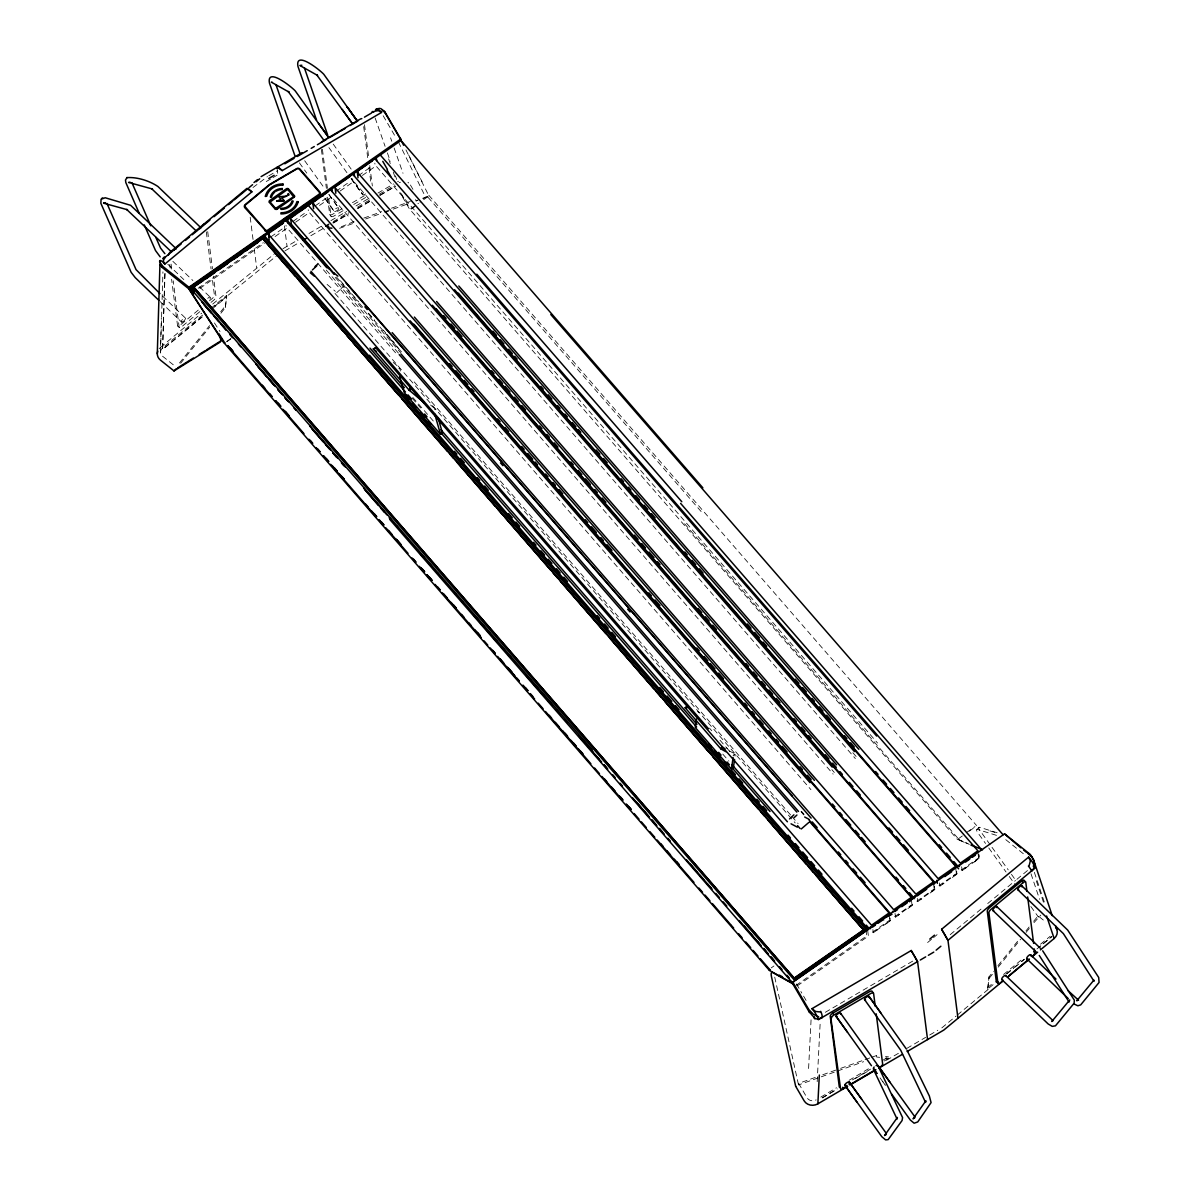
<?xml version="1.0" encoding="UTF-8"?>
<svg xmlns="http://www.w3.org/2000/svg" width="1200" height="1200" viewBox="0 0 1200 1200"><rect width="100%" height="100%" fill="white"/><g stroke="black" fill="none" stroke-linecap="round" stroke-linejoin="round"><path stroke-width="0.75" stroke-dasharray="5 3.75" d="M160.515 345.555L161.34 317.91M160.545 352.05L162.93 271.83M164.85 273.75L162.6 349.44L200.985 317.58M165.03 273.39L162.615 349.455L202.785 316.575M808.59 1068.525L811.11 1018.995M817.185 1081.68L820.215 1021.995M818.055 1077.96L798.525 1084.95L798.645 1083.375L817.875 1076.49M220.905 313.2L225.375 307.635L226.725 295.35L211.98 307.425M225.375 307.635L226.725 295.35M735.03 756.045L735.27 754.38L733.74 755.445M993.06 984.69L987.705 989.085L989.04 976.785L993.51 971.235M987.705 989.085L989.04 976.785M885.705 924.09L890.22 920.805L890.31 918.09M907.92 908.55L912.33 905.4L912.51 902.55M930.12 893.01L934.545 889.86L934.725 887.01M952.335 877.47L956.745 874.32L956.925 871.47M427.755 196.785L420.03 202.2M179.475 363L209.535 325.635M220.725 311.73L225.195 306.165M180.645 363.255L209.73 327.105M997.98 965.67L1019.235 939.255M1025.955 930.9L1029.255 926.805M1033.65 921.315L1038.06 915.84L1044.87 921.285M989.22 978.255L992.58 974.085M998.175 967.14L1020.54 939.33M1026.135 932.37L1029.495 928.2M1033.965 922.635L1040.82 915.105M979.035 827.325L976.875 829.47M912.39 905.265L912.735 904.53L898.26 915.135M934.59 889.725L934.935 889.005L920.46 899.595M956.805 874.185L957.15 873.465L942.675 884.055M964.875 868.515L979.02 858.555L978.96 854.565M336.705 292.71L339.63 289.98M341.085 288.615L344.01 285.885M958.245 838.845L962.61 835.77M198.27 310.11L180.12 325.185A3.21 1.2 -46.2 0 1 177.555 325.695L171.6 279.27M209.43 300.825L212.22 298.515A3.21 1.2 -46.2 0 0 214.41 295.065L212.265 278.355M199.875 311.655L181.725 326.73A3.21 1.2 -46.2 0 1 179.16 327.24L173.22 280.815M211.035 302.37L213.84 300.06A3.21 1.2 -46.2 0 0 216.03 296.61L213.405 276.18M252.99 187.5L267.48 176.595M160.47 347.4L201.69 313.185M212.685 304.065L274.89 253.425M214.695 306.21L276.825 255.645M927.615 942.525L932.34 938.595M933.525 937.62L937.08 934.665M950.22 934.665L982.17 908.145M987.72 903.54L1015.5 880.485M1016.895 879.33L1029.405 868.95M941.835 1027.89L956.04 1016.1M957.405 1014.96L990.315 987.66M1006.77 974.01L1013.625 968.31M1014.99 967.185L1024.59 959.22M1036.935 948.975L1052.01 936.465L1038.63 947.385M202.59 315.105L162.555 347.88A6.465 5.73 -7.3 0 0 162.57 356.22L176.175 367.11M212.16 308.895L226.905 296.82M987.51 987.615L994.215 982.125M1003.605 974.445L1023.855 957.855M1040.55 944.19L1050.285 936.225M1006.47 973.71L1019.865 962.745M1021.215 961.65L1023.9 959.445M974.535 861.93L979.35 857.925L979.005 858.645M270.885 236.88L283.335 228.165M293.085 221.34L305.55 212.625M315.3 205.8L327.75 197.085M336.12 191.235L349.965 181.545M358.32 175.695L372.18 166.005M198.21 288.24L263.34 242.67M199.86 288.42L264.615 243.12M275.085 236.535L287.175 228.075L397.8 355.38M295.53 222.225L309.375 212.535L810.93 789.645M319.5 205.455L331.59 196.995L833.13 774.105M340.2 190.965L353.79 181.455L855.345 758.565M362.4 175.425L376.005 165.915L877.545 743.025M410.73 208.695L418.5 203.28M411.165 209.145L415.395 206.19M226.74 341.415L230.85 338.535M226.785 341.79L230.895 338.91M398.85 368.685L399.615 368.145L400.44 371.04M434.535 409.62L435.36 409.05A5.16 2.685 -41 0 1 435.87 409.83M698.445 712.515L698.85 712.23A5.16 1.38 -41.1 0 1 699 712.725M733.035 755.355L734.67 754.2M771.195 967.905L773.94 965.985M966.51 832.53L974.955 826.62M969.135 831.195L975.285 826.905M795.93 985.455L866.715 935.925L866.115 931.245M872.415 932.235L889.02 920.61M894.615 916.695L911.235 905.07M916.83 901.155L933.435 889.53M939.03 885.615L955.65 873.99M961.245 870.075L977.85 858.45M797.22 985.905L868.395 936.09L867.6 929.85M876.045 930.675L890.175 920.805M877.395 929.895L873.06 932.91L871.11 932.55M899.61 914.355L895.26 917.37L893.31 917.01M921.81 898.815L917.475 901.83L915.525 901.47M944.025 883.275L939.675 886.305L937.725 885.93M966.225 867.75L961.89 870.765L959.94 870.39M333.27 221.595L348.39 212.595M357.48 207.21L369.855 199.845M379.275 194.25L394.98 184.92M333.45 223.065L348.585 214.065M357.66 208.68L371.28 200.58M380.355 195.195L395.46 186.21M820.83 1097.1L836.52 1087.77M849.075 1080.315L870.375 1067.655M882.48 1060.47L888.525 1056.87L888.72 1058.34L882.66 1061.94M822.165 1097.895L837.285 1088.91M852.405 1079.91L870.555 1069.125M268.83 175.8L277.65 170.625M266.265 181.53L271.665 178.38M273.015 177.585L277.065 175.215M282.99 248.685L298.02 239.895M308.985 233.46L323.085 225.21M330.93 220.62L346.605 211.44M355.995 205.935L370.11 197.67M377.94 193.08L393.615 183.9M284.925 250.905L299.91 242.115M310.86 235.71L323.37 228.375M332.76 222.885L348.39 213.72M357.78 208.23L371.85 199.995M379.665 195.405L395.31 186.255M825.33 1012.29L914.07 960.315M822.42 1097.82L836.505 1089.57M855.27 1078.575L869.34 1070.34M886.545 1060.26L899.055 1052.94M906.87 1048.365L925.635 1037.37M929.685 1035L937.785 1030.26M341.775 208.92L332.625 214.275A3.21 1.335 -35.7 0 1 329.715 214.395L327.33 195.825M352.47 202.665L366.21 194.625M343.05 210.69L333.9 216.045A3.21 1.335 -35.7 0 1 330.99 216.165L328.38 195.735M353.745 204.435L367.485 196.395M415.59 199.59L416.085 200.955L418.92 199.575M423.375 198.42L428.64 196.215L428.175 194.43L405.945 149.895M354.045 221.58L337.86 228.135M363.81 218.085L381.705 211.695M391.47 208.2L410.34 201.465M339.585 228.285L355.86 222.465M365.625 218.985L381.9 213.165M393.3 209.1L409.575 203.28M822.75 1074.75L837.405 1069.515M840.66 1068.36L863.445 1060.215M865.065 1059.63L869.955 1057.89M871.575 1057.305L876.465 1055.565L879.48 1055.88M821.31 1076.805L835.965 1071.57M837.585 1070.985L863.625 1061.685M422.565 198.315L428.64 196.215M416.085 200.955L417.3 200.535M885.51 1056.54L888.525 1056.87M879.66 1057.35L876.645 1057.035L876.465 1055.565M885.705 1058.01L888.72 1058.34M997.125 832.74L980.04 827.4A10.035 2.115 43.3 0 0 980.145 830.805L990.93 845.82M989.91 830.88L996.705 833.01M996.51 835.365L977.865 829.545A10.035 2.115 43.3 0 0 977.97 832.935L985.53 843.45M963.72 842.1L957.12 839.16M958.185 839.355L967.935 843.555M969.36 844.395L957.165 839.145L409.32 208.755L399.99 192.525M697.395 711.495L698.85 712.23M729.36 750.99L735.075 753.915A5.145 1.395 -39.5 0 1 735.315 754.35M1005.765 839.655L1025.775 855.675M327.09 284.415L335.325 291.285M393.255 362.43L399.135 367.365A5.145 2.67 -42.5 0 1 399.6 368.16M430.59 405.045L435.36 409.05M160.2 301.605L181.605 322.095M172.86 261.33L192.87 280.515M199.515 286.905L210.165 297.135M167.805 264.24L183.825 279.585M162.585 296.145L185.205 317.865M177.78 326.085L179.4 327.63M428.805 195.255L976.59 825.555M428.07 197.325L701.505 511.965M684.615 523.785L958.065 838.44M852.84 752.7L856.53 756.93M831.855 769.65L834.315 772.47M340.41 280.8L358.77 301.92M368.565 313.185L374.67 320.22M383.25 330.075L385.695 332.895M386.91 334.305L394.26 342.75M801.495 811.29L804.045 814.29M336.495 277.05L363.39 308.01M368.28 313.635L402.525 353.04M801.315 811.92L803.76 814.74M389.175 337.755L401.475 351.915M801 811.62L803.88 814.935M335.205 277.395L400.605 352.635M326.28 270.075L398.445 353.13M414.21 381.885L790.68 815.07M791.91 816.48L798.09 823.59M335.01 293.415L795.18 822.9M709.5 728.13L711.765 730.74M719.97 740.19L727.215 748.53M412.785 397.41L435.12 423.105M722.775 754.095L728.925 761.175M412.23 398.25L420.69 407.985M726.495 747.69L732.135 754.185M346.92 172.665L328.935 147.63M351.165 178.575L362.835 194.79L350.55 177.675M324.795 198.195L334.335 211.47L322.05 194.355M992.01 847.32L1008.21 869.85M1011.45 874.35L1015.755 880.365M988.77 847.965L1006.035 871.995M1009.275 876.495L1015.755 885.51M1030.86 906.54L1038.435 917.085L1038.06 915.84M333.195 144.075L351.165 169.11M351.63 179.19L362.535 194.37M304.695 160.74L324.78 188.715M328.92 194.535L338.79 208.26A2.805 1.17 -35.7 0 1 335.355 211.455A2.805 1.17 -35.7 0 1 335.085 209.235A2.805 1.17 -35.7 0 1 338.79 208.26M299.385 162.825L306.78 173.13M329.97 214.815L331.245 216.6M880.05 1077.87L885.36 1085.265L880.995 1079.19M328.995 194.61L338.475 207.84M214.425 322.935L220.005 331.56M383.175 115.755L394.725 135.555M412.95 189.33L410.445 185.04A9.66 8.58 -7.3 0 0 409.35 183.585M796.485 983.94L801.81 993.075M803.595 996.12L806.25 1000.695M798.645 1083.375L807.09 1097.865A6.465 5.73 -7.3 0 0 816.12 1099.905M401.31 193.65L409.65 208.17M398.445 142.005L425.805 197.58M408.69 155.025L422.1 181.845M390.57 137.85L391.755 141.225M394.125 147.975L403.005 173.28M375.15 117.99L385.08 146.34M387.39 152.88L390.315 161.235M395.415 175.8L396.705 179.46M388.62 158.88L390.36 163.845M393.27 172.125L395.595 178.755M1034.355 872.325L1045.275 904.965M1036.305 880.875L1044.375 904.95M1031.01 873.78L1039.575 899.325M774.72 977.13L798.525 1084.905M978.81 854.985L979.035 856.815M978.03 853.32L978.615 857.91M961.635 866.775L962.115 870.45M956.715 871.44L956.835 872.355M955.815 868.86L956.4 873.45M939.51 882.93L939.9 885.99M934.395 886.065L934.62 887.895M933.6 884.385L934.2 888.99M917.31 898.47L917.7 901.53M911.4 899.925L911.985 904.53M895.02 913.395L895.485 917.07M890.085 918.06L890.205 918.975M889.185 915.465L889.785 920.07M872.895 929.55L873.285 932.61M374.82 163.155L374.94 164.07M364.515 124.695L368.79 158.13M369.75 165.555L372.36 185.985M363.705 126.63L367.755 158.205M368.94 167.49L371.085 184.2M352.62 178.695L352.74 179.61M322.425 149.31L327.42 188.31M321.39 149.4L326.385 188.4M308.205 209.775L308.325 210.69M285.99 225.3L286.11 226.23M277.05 168.33L278.01 175.77M284.43 225.885L287.04 246.315M250.2 217.26L253.035 239.4M254.22 248.61L256.65 267.585M207.705 231.615L212.46 268.755M206.325 231.93L211.08 269.07M171.075 264.09L171.78 269.67M169.695 264.405L170.175 268.125M207.735 298.38A2.805 1.05 -46.2 0 1 210.36 297.27A2.805 1.05 -46.2 0 1 208.995 300.12M365.595 193.92A2.805 1.17 -35.7 0 1 362.625 194.625A2.805 1.17 -35.7 0 1 364.215 192.045M397.62 181.605A9.66 8.58 -7.3 0 1 398.535 181.23M407.94 182.37A9.66 8.58 -7.3 0 1 408.675 182.955M399.18 182.565A6.465 5.73 -7.3 0 1 400.47 182.25M159.135 348.75A9.66 8.58 -7.3 0 1 159.765 348.03M890.52 920.07L889.89 920.985L890.52 920.07M182.505 321.96A2.805 1.05 -46.2 0 0 185.49 318.255A2.805 1.05 -46.2 0 0 182.22 319.725A2.805 1.05 -46.2 0 0 182.505 321.96"/><path stroke-width="1.5" d="M1031.52 870.975L1031.55 870.975A9.645 8.55 -7.3 0 0 1034.715 864.615L1034.55 863.895M287.64 189.27L293.52 196.785L275.625 208.395M157.29 353.775L159.915 265.335A9.645 8.55 -7.3 0 1 160.14 263.565M253.83 243.495L188.895 288.915L188.94 287.25L163.11 266.58L160.23 262.77M1033.755 864.15L1033.65 860.655M809.805 1012.695A5.58 1.41 46.8 0 1 809.205 1011.93L792.69 983.685L792.765 982.05L1004.55 833.865L1030.395 854.535L1033.425 859.56M795.69 1086.315L804.165 1100.865A9.66 8.58 -7.3 0 0 817.86 1103.835L819.33 1075.035M193.545 287.13L263.04 238.5L863.685 929.655L863.715 930.885L794.28 979.005M794.19 978.27L193.575 286.785M863.715 930.885L863.685 929.655M298.2 201.855L298.215 201.705A16.86 14.955 -7.3 0 1 280.905 213.915L280.98 212.76A15.54 13.785 -7.3 0 0 296.925 201.6L298.215 201.735M792.585 983.295L793.65 981.735L792.585 983.295L769.395 970.41L769.755 969.495M696.42 719.055L695.235 727.44L731.46 769.125L733.38 767.775L734.565 759.405M731.46 769.125L733.11 757.395M280.95 208.62L281.385 208.35A10.59 9.39 -7.3 0 0 292.08 200.91L293.175 201.12A11.73 10.395 -7.3 0 1 281.34 209.4L280.92 209.13M1033.35 866.535L1033.605 865.35M283.08 184.83L283.095 184.185M409.965 388.2L409.065 390.075L424.38 402.975M721.8 747.06L720.915 748.92L725.88 751.695M160.215 260.64L160.08 262.185M193.845 286.725L262.755 238.38M265.455 196.395L266.67 196.275A15.54 13.785 -7.3 0 1 282.6 185.13L283.035 184.92M1093.98 980.13L1094.04 981.255L1063.38 933.63L1018.125 889.995M687.21 706.38L687.705 707.04M246.66 188.88L247.95 188.43L251.88 191.85L164.85 264.06A9.63 2.265 55 0 0 159.63 261.825M288.855 194.925L288.54 193.635L287.67 194.745M245.01 207.45L245.37 206.97A1.8 1.605 -7.3 0 1 245.595 204.795L269.775 184.77L296.94 168.87A1.8 1.605 -7.3 0 1 299.34 169.2L319.23 192.09A1.8 1.605 -7.3 0 1 318.885 194.355L267.795 230.1A1.8 1.605 -7.3 0 1 265.26 229.86L245.37 206.97M264.735 230.595A2.535 2.235 -7.3 0 0 268.275 230.925L319.365 195.18A2.535 2.235 -7.3 0 0 319.86 192.015L299.955 169.125A2.535 2.235 -7.3 0 0 296.61 168.675L269.4 184.59L245.16 204.66A2.535 2.235 -7.3 0 0 244.845 207.69L265.095 230.1M1069.74 999.9L1069.08 1002L1039.26 955.455M271.41 197.235L271.515 197.01A10.59 9.39 -7.3 0 1 274.8 192.12M176.37 248.895L130.62 205.305L105.21 197.76L101.07 199.245L100.86 203.295L131.13 272.31L135.24 277.635L158.865 300.33M127.05 177.495L125.49 180.03L125.82 182.55L139.2 213.285M130.17 182.22L128.595 182.445L152.49 189.015L151.65 188.715L196.455 231.15M1068.555 1001.34L1051.815 1021.5L1052.565 1021.02M1093.53 980.595L1076.775 1000.77L1078.125 1000.095M164.475 258.105L163.26 261.06L164.85 264.045M592.485 750.24L189.36 287.115L188.805 288.54L223.86 342.51M190.965 286.695L188.805 288.825L218.76 335.13A10.035 3.885 47.7 0 1 220.005 342.195L174.015 370.935L160.335 360.03A9.66 8.58 -7.3 0 1 157.785 351.135M174 370.95L176.16 368.82M315 266.58L317.925 263.85M312.405 269.94L316.8 265.86M789.51 818.94L793.89 814.845M794.01 817.755L796.92 815.025M808.86 822.405L801.255 828.975M1032.24 870.36L1031.535 870.99A9.795 1.755 48 0 0 1030.95 869.685A9.705 1.725 48 0 0 1028.415 866.085L1028.655 865.89A4.845 4.44 -79 0 0 1029.285 865.125L1030.335 860.865L1028.64 857.085L941.625 929.265L947.97 940.335L957.96 1018.32M1026.945 891.39L1025.76 882.105A3.21 1.2 -46.2 0 0 1023.195 882.615L991.095 909.285A3.21 1.2 -46.2 0 0 988.905 912.735L997.935 983.295A3.21 1.2 -46.2 0 0 1000.5 982.785L1003.185 980.565M1008.54 976.125L1028.595 959.46M203.37 224.535L246.885 188.43L251.88 191.85M253.98 182.535L257.535 179.595M163.095 258.945L171.45 252.015M171.87 251.67L181.2 243.915M185.385 240.45L189.555 236.985M192.27 234.735L209.94 220.065M214.02 216.69L224.37 208.095M228.555 204.63L232.725 201.165M234.12 200.01L246.66 189.6M249.03 187.635L252.57 184.695M256.125 181.755L259.68 178.8M286.32 217.425L279.225 223.32L279.855 225.3M909.54 901.74L913.86 897.33L914.01 898.77M929.79 939.09L934.515 935.16M936.135 950.16L940.875 946.23M1003.305 980.685L943.755 1030.095L907.185 1051.515M1007.43 977.265L1029.405 959.025M1032.15 956.745L1037.655 952.185M1040.4 949.905L1054.14 938.505A9.66 8.58 -7.3 0 0 1055.565 927.18M188.805 288.54L189.96 287.07M269.745 200.49L286.365 188.82M277.23 209.1L293.85 197.43M188.94 287.25L400.725 139.065L384.69 111.555L380.715 108.51M191.355 286.23L264.045 235.365L867.6 929.85L794.895 980.715L191.355 286.23L191.76 289.35M271.56 230.4L285.405 220.71M293.76 214.86L307.605 205.17M315.975 199.32L329.82 189.63M338.175 183.78L352.035 174.09M360.39 168.24L374.235 158.55M256.56 241.575L268.755 233.04M273.21 229.92L282.9 223.17M285.93 221.04L295.05 214.665M299.61 211.47L315.54 200.31M319.845 197.295L341.085 182.43M343.86 180.495L366.825 164.43M368.19 163.47L401.19 140.385L400.725 139.065M193.035 286.395L263.82 236.865L865.92 929.685L795.135 979.2L193.035 286.395L193.44 289.515M269.655 232.71L283.5 223.02M291.87 217.17L305.715 207.495M314.07 201.63L327.915 191.955M336.285 186.105L350.13 176.415M358.485 170.565L372.345 160.875M202.905 280.935L193.62 286.635M205.965 278.805L215.145 272.37M218.205 270.24L227.385 263.805M233.505 259.53L242.685 253.11M245.745 250.965L257.985 242.4M374.01 348.78L375.645 347.64L787.41 821.775M409.5 390.48L411.135 389.34M399.765 376.725L404.28 392.64L440.505 434.325L442.425 432.99L438.315 418.515M686.835 706.59L685.14 707.715L686.655 708.465M721.995 749.205L723.63 748.065L725.055 748.8M794.49 977.865L863.64 929.805M794.46 978.21L863.61 930.15M888.135 913.62L871.515 925.245L732.06 764.79M910.335 898.08L893.715 909.705L392.175 332.595M932.55 882.54L915.93 894.165L414.39 317.055M954.75 867L938.145 878.625L436.59 301.515M976.965 851.46L960.345 863.1L458.805 285.975M872.58 927.09L875.34 925.155M878.115 923.22L882.27 920.31M894.78 911.55L897.555 909.615M901.71 906.72L907.245 902.835M916.995 896.025L926.685 889.23M944.73 876.6L951.66 871.755M965.565 862.035L969.72 859.125M972.48 857.19L975.255 855.255M822.09 1017.48L821.4 1017.87M177.615 367.905L181.935 365.22M182.46 364.89L193.425 358.035M199.185 354.435L204.93 350.85M206.37 349.95L222.18 340.065M328.725 224.295L325.71 226.095L328.725 226.41M261.09 176.64L302.1 152.625M284.805 163.8L294.12 158.34M297.21 156.525L307.23 150.66M311.175 148.35L314.28 146.535M317.385 144.72L326.685 139.275M329.79 137.46L339.09 132M340.59 131.13L345.36 128.34M350.13 125.55L357.705 121.11M364.425 117.165L371.67 112.935M268.77 178.485L274.17 175.32M282.27 170.58L277.275 167.16L277.05 168.33L278.355 167.175L282.27 170.58L381.54 112.455L378.315 110.595L374.205 111.345A4.845 1.92 -25.4 0 0 373.35 111.825L373.035 111.96A9.705 1.065 57.2 0 0 372.18 111.675A9.795 1.08 57.2 0 0 372.285 112.215M304.215 205.215L309.615 202.05L310.245 204.03M314.52 200.76L316.875 199.38M303.045 240.285L306.165 238.455M891.975 914.325L883.47 918.6L883.62 920.025M911.22 950.535L811.965 1008.675A9.63 2.265 55 0 1 818.31 1019.73L917.58 961.605L911.22 950.535L917.58 961.605L927.57 1039.59M920.28 960.03L925.68 956.865M928.38 955.29L933.765 952.125M817.86 1103.835L847.635 1086.39M850.77 1084.56L875.85 1069.875M878.985 1068.03L902.49 1054.275M323.205 140.76L350.685 124.68M352.215 123.795L359.85 119.325A3.21 1.335 -35.7 0 1 361.83 118.635M840.21 1087.38A3.21 1.335 -35.7 0 1 839.28 1086.81L830.235 1016.25A3.21 1.335 -35.7 0 1 832.77 1013.19L869.415 991.74A3.21 1.335 -35.7 0 1 872.325 991.62L873.18 992.82M830.67 1016.835L840.555 1088.595A3.21 1.335 -35.7 0 0 843.465 1088.475L846.51 1086.69M849.57 1084.89L875.535 1069.71M375.54 109.605L376.395 109.125M409.065 390.075L373.29 348.93L375.165 348.195M105.45 202.65L103.62 203.19L127.515 209.76L126.675 209.46L171.48 251.895M126.72 177.66C136.62 176.805 149.4 180.705 157.935 186.51L200.055 226.92M101.745 198.405L102.66 197.925M301.845 65.235L299.88 65.49L317.595 75.465L316.665 74.775L351.84 122.82M385.155 211.995L388.41 210.84M272.235 82.32L271.365 82.17L289.08 92.13L288.15 91.44L324.15 140.61M914.82 1117.755L913.05 1118.865L925.89 1100.775L925.575 1102.395L900.705 1050.21L864.54 999.585M886.32 1134.435L884.55 1135.53L897.39 1117.455L897.075 1119.06L873.525 1069.47M377.28 108.765L379.875 108.39M287.64 189.3L270.075 202.035M288.66 195L287.565 194.31M687.045 707.025L685.14 707.76L720.915 748.92M276.69 201.075L284.175 200.67L276.705 201.105L280.98 199.365L278.82 196.86L287.07 195.975L281.85 197.985L284.175 200.67M225.075 342.765L224.13 342.63M287.7 267.51L262.485 238.455M328.905 227.88L331.92 228.21M282.255 188.52L282.21 189.525A10.59 9.39 -7.3 0 0 276.09 191.22M373.29 348.885L376.53 351.54M814.605 1018.635L814.59 1018.635A9.645 8.55 -7.3 0 0 822.12 1017.51L822.03 1017.45M817.665 1016.43L818.64 1016.775M283.095 184.23L282.81 183.975A16.86 14.955 -7.3 0 0 265.38 196.065L265.455 196.425M974.43 846.345L982.545 849.84M970.875 845.055L975.45 847.02M816.69 1016.025L813.84 1014.45M804.69 817.005L808.905 819.24M791.055 823.815L797.355 827.16M779.34 975.105L782.415 976.815M790.14 981.105L793.11 982.305M792.765 983.775L772.665 972.495A10.035 2.505 66.9 0 0 771.495 976.785L795.675 1086.27M1078.575 1000.23L1067.97 990.585M723.63 748.065L721.95 746.445M1074.075 1003.995L1077.855 1005.78L1080.675 1004.895L1099.065 982.47L1098.69 977.46L1067.67 930.06L1021.725 885.765M1053.03 1020.63L1005.6 975.48M812.94 1013.835L808.815 1009.575L792.765 982.05M1020.825 847.815L1004.55 833.865M1023.705 850.125L1026.585 852.435M1027.59 853.245L1031.49 856.44A5.58 3.705 65.7 0 1 1032.15 857.13A5.58 3.705 65.7 0 0 1031.505 856.425L1030.905 855.885M188.895 288.915L162.375 267.63A5.58 1.11 39.7 0 1 161.715 266.97M325.53 265.86L329.64 269.295M333.765 272.73L337.875 276.165M310.305 272.79L314.43 276.225M416.895 393.555L410.04 387.54M996.75 906.495L1040.28 948.195M1030.56 954.735L1055.97 979.065M1025.22 881.595L1024.155 880.56A3.21 1.2 -46.2 0 0 1021.59 881.07L989.475 907.74A3.21 1.2 -46.2 0 0 987.285 911.19L996.33 981.75L997.41 982.785M1022.115 881.58L1023.195 882.615M993.15 910.74L1036.56 952.38M1033.725 951.645L1034.805 952.68A3.21 1.2 -46.2 0 1 1032.615 956.115M1026.945 958.965L1068.255 998.595M1001.985 979.71L1048.215 1024.005L1052.265 1026.375L1055.46 1025.835L1074.105 1003.215L1074.36 1000.185L1042.695 950.805M159.915 293.58L136.05 269.625L106.935 203.4M164.865 253.665L160.575 248.1L155.775 237.255M1003.05 834.735L550.8 314.535M811.425 1014.48L813.96 1017.225A5.64 2.46 26.7 0 1 814.2 1017.51M160.215 256.905L155.52 250.56L144.285 224.895M401.985 141.63L702.87 487.845M681.795 501.735L380.28 154.995M680.61 503.37L981.54 849.63M476.79 274.2L978.33 851.31M375.105 158.94L876.66 736.05M357.3 172.185L858.855 749.295M492.885 331.155L496.575 335.4M500.265 339.645L503.955 343.89M508.62 349.275L512.295 353.49M514.74 356.31L517.185 359.115M540.825 386.325L543.285 389.145M548.205 394.815L551.895 399.045M557.565 405.57L560.01 408.39M564.9 414.015L567.345 416.835M572.235 422.46L575.91 426.69M578.355 429.495L580.8 432.315M596.145 449.97L599.835 454.215M603.525 458.46L607.215 462.705M621.165 478.77L623.61 481.575M628.515 487.215L630.96 490.02M635.85 495.66L639.525 499.875M644.085 505.14L647.775 509.385M651.465 513.63L655.155 517.875M684.78 551.955L687.225 554.775M692.025 560.31L695.79 564.63M699.405 568.785L703.125 573.075M747.345 623.955L751.035 628.2M754.725 632.445L759.405 637.83M763.065 642.045L766.74 646.275M795.285 679.125L798.975 683.37M802.665 687.6L806.355 691.845M811.995 698.355L814.44 701.16M819.345 706.8L823.005 711.015M826.68 715.245L830.355 719.46M844.455 735.705L846.915 738.525M850.605 742.77L854.295 747.015M875.61 771.54L878.055 774.36M882.945 779.985L886.62 784.215M890.295 788.43L893.955 792.66M898.545 797.94L902.235 802.185M905.925 806.43L909.615 810.675M939.225 844.74L941.67 847.56M946.485 853.11L950.235 857.415M953.865 861.585L957.57 865.86M458.325 293.13L958.65 868.83M454.575 289.74L956.13 866.85M352.905 174.465L854.445 751.59M335.1 187.725L836.64 764.835M443.61 315.54L446.085 318.405M450.945 323.985L454.695 328.305M457.155 331.14L461.955 336.66M491.58 370.74L494.04 373.575M498.945 379.23L502.635 383.475M505.095 386.295L510.015 391.965M514.56 397.185L518.22 401.4M521.895 405.63L525.57 409.845M539.52 425.91L541.98 428.73M546.9 434.4L549.345 437.22M554.265 442.875L557.955 447.12M570.825 461.925L573.27 464.745M578.16 470.37L581.835 474.6M585.51 478.815L590.4 484.455M594.84 489.555L597.3 492.39M602.205 498.045L605.895 502.29M634.44 535.125L638.1 539.355M641.775 543.57L645.45 547.8M649.11 552.015L654.015 557.64M657.525 561.69L659.985 564.525M698.04 608.325L701.775 612.615M705.39 616.77L709.155 621.105M712.725 625.215L716.4 629.43M746.04 663.54L748.5 666.375M753.405 672.03L757.095 676.275M761.655 681.51L765.33 685.74M768.99 689.955L772.665 694.185M776.34 698.4L780 702.63M793.98 718.71L796.44 721.53M801.36 727.2L805.035 731.43M808.725 735.675L811.185 738.51M825.27 754.71L828.93 758.925M832.605 763.155L836.28 767.385M839.94 771.6L842.4 774.42M849.3 782.355L852.99 786.6M856.665 790.845L860.355 795.09M888.885 827.91L892.545 832.125M896.22 836.355L899.895 840.57M903.555 844.8L908.295 850.26M436.11 308.67L935.22 882.96M432.375 305.28L933.915 882.39M330.69 190.005L832.23 767.13M312.885 203.265L814.44 780.375M449.7 363.645L452.16 366.48M455.85 370.725L460.755 376.38M464.205 380.34L467.88 384.57M471.555 388.785L474 391.605M497.64 418.815L500.1 421.635M505.02 427.305L508.71 431.55M521.7 446.505L524.145 449.325M527.82 453.54L532.71 459.165M535.155 461.985L537.6 464.805M545.58 473.985L548.04 476.805M552.96 482.46L555.42 485.295M559.11 489.54L562.785 493.785M585.315 519.705L587.76 522.51M591.435 526.74L596.325 532.365M600.9 537.63L603.36 540.465M607.05 544.71L611.97 550.365M648.84 592.8L651.375 595.71M655.035 599.925L659.94 605.565M696.78 647.955L699.24 650.79M704.16 656.445L707.85 660.69M710.31 663.525L714.99 668.895M718.65 673.125L723.54 678.75M744.72 703.125L747.18 705.96M752.1 711.615L754.56 714.435M759.48 720.105L763.17 724.35M768.81 730.83L771.255 733.65M776.145 739.275L778.59 742.095M782.265 746.325L787.155 751.95M800.04 766.785L802.5 769.605M807.42 775.26L811.11 779.505M832.425 804.03L834.87 806.85M839.76 812.475L842.205 815.295M845.88 819.51L850.77 825.15M855.36 830.43L859.05 834.675M861.51 837.495L865.2 841.74M895.92 877.11L898.47 880.035M903.3 885.6L905.82 888.48M909.48 892.71L913.155 896.925M413.91 324.195L913.005 898.5M410.16 320.82L911.715 897.93M308.49 205.545L810.03 782.655M288.6 189.045L294.165 195.465M290.685 218.805L792.225 795.915M346.11 283.035L811.125 818.115M364.845 306.81L367.275 309.6M500.475 462.87L502.905 465.66M627.63 609.18L630.045 611.97M812.25 821.925L817.17 827.58M838.35 851.94L840.795 854.76M845.685 860.385L848.13 863.205M853.02 868.83L856.695 873.06M860.37 877.275L865.11 882.75M291.45 224.475L334.29 273.765M808.845 819.735L890.805 914.04M287.58 220.77L334.05 274.245M809.595 821.52L889.5 913.47M270.075 202.005L275.625 208.44M286.275 221.085L326.835 267.765M269.43 202.455L274.995 208.875M400.92 353.91L798.51 811.41M399.225 354.615L796.815 812.115M797.565 825.66L800.025 828.48M310.95 271.305L708.54 728.805M369.975 348.135L404.385 387.75M440.925 429.78L696.96 724.395M268.47 234.345L405.48 391.995M407.925 394.815L411.6 399.03M424.59 413.985L427.05 416.82M440.58 432.375L696.63 727.005M718.65 752.34L721.095 755.16M726.99 761.955L729.45 764.775M731.91 767.61L770.025 811.455M405.285 394.725L408.975 398.97M412.665 403.215L416.34 407.46M421.02 412.83L424.68 417.06M428.355 421.275L430.8 424.095M454.455 451.305L456.915 454.14M460.605 458.385L464.295 462.615M477.285 477.585L479.73 480.39M484.635 486.03L488.295 490.245M508.545 513.54L512.235 517.785M515.925 522.03L519.6 526.275M533.565 542.325L536.01 545.145M540.9 550.77L544.575 555M548.235 559.215L551.91 563.445M556.485 568.71L560.175 572.955M563.865 577.2L567.54 581.445M597.165 615.525L599.61 618.345M604.515 623.97L608.175 628.2M611.805 632.355L615.525 636.645M659.745 687.525L663.435 691.77M667.125 696.015L671.79 701.385M675.465 705.615L679.125 709.83M708.915 744.105L711.375 746.94M715.065 751.185L719.985 756.84M724.395 761.91L726.84 764.73M731.73 770.355L735.405 774.585M739.065 778.8L742.74 783.03M756.855 799.275L759.315 802.095M763.005 806.34L766.695 810.585M787.995 835.11L790.455 837.93M795.345 843.555L799.005 847.77M802.68 852L807.57 857.625M810.945 861.51L814.635 865.755M818.325 870L822.015 874.245M851.61 908.31L854.055 911.115M858.945 916.755L862.62 920.97M866.265 925.155L868.74 928.005M369.495 355.275L868.59 929.58M262.695 238.545L863.355 929.685M290.16 270.33L295.08 275.985M298.755 280.23L342.975 331.11M346.665 335.355L350.355 339.585M352.8 342.42L398.25 394.71M401.94 398.955L447.39 451.245M449.85 454.08L453.525 458.31M457.215 462.555L495.285 506.37M497.745 509.19L502.665 514.845M505.125 517.68L550.56 569.97M553.02 572.79L557.94 578.445M560.385 581.28L605.835 633.57M609.525 637.815L653.745 688.695M656.205 691.515L661.11 697.17M664.8 701.415L709.02 752.295M712.71 756.54L758.145 808.83M760.605 811.665L764.295 815.895M767.985 820.14L806.055 863.955M808.515 866.775L813.42 872.43M815.88 875.265L861.33 927.555M191.775 290.37L189.33 287.55L193.485 294.345M201.6 301.665L226.14 329.91M229.83 334.14L233.505 338.385M238.41 344.025L240.87 346.86M255.6 363.795L275.235 386.4M277.68 389.22L282.6 394.86M285.045 397.695L288.735 401.925M293.64 407.58L296.1 410.4M309.6 425.925L330.45 449.94M332.91 452.76L337.815 458.415M341.505 462.645L345.18 466.89M363.585 488.07L386.91 514.89M389.37 517.725L393.045 521.955M396.69 526.215L400.41 530.43M405.315 536.07L407.775 538.905M417.585 550.2L434.775 569.97M437.19 572.82L442.14 578.445M444.555 581.295L448.275 585.495M453.15 591.165L455.625 593.97M460.515 599.64L462.99 602.445M472.815 613.74L489.99 633.51M492.42 636.36L497.355 641.985M501 646.245L504.72 650.46M508.365 654.72L510.855 657.525M526.815 675.87L552.585 705.525M556.23 709.785L559.95 714M564.825 719.67L567.315 722.475M580.8 738.015L601.635 762.03M604.095 764.865L607.77 769.095M612.69 774.75L615.135 777.57M620.04 783.225L622.5 786.045M636 801.57L649.5 817.11M651.96 819.93L656.865 825.585M659.31 828.405L664.23 834.06M667.905 838.29L670.365 841.11M690 863.715L712.08 889.125M715.77 893.37L719.445 897.6M723.135 901.83L726.81 906.075M744 925.845L761.175 945.615M763.635 948.435L768.54 954.09M771 956.91L774.675 961.14M779.58 966.795L782.04 969.615M786.945 975.27L789.405 978.09M203.985 304.68L211.35 313.155M213.81 315.975L218.715 321.63M221.175 324.45L226.08 330.105M229.77 334.335L232.215 337.17M258 366.825L266.595 376.71M269.04 379.545L273.96 385.185M277.635 389.43L281.325 393.66M285 397.905L287.46 400.725M312.015 428.985L323.055 441.69M325.515 444.51L329.19 448.755M332.88 452.985L336.555 457.23M341.475 462.885L343.92 465.705M364.8 489.72L378.3 505.26M380.745 508.08L384.435 512.31M389.34 517.965L391.8 520.785M396.705 526.44L399.165 529.26M418.8 551.865L426.165 560.34M428.625 563.16L433.53 568.815M437.22 573.06L440.895 577.29M444.585 581.535L447.045 584.355M471.585 612.6L481.41 623.91M483.87 626.73L488.775 632.385M492.465 636.615L496.14 640.86M525.6 674.76L537.87 688.875M540.33 691.71L544.02 695.94M547.695 700.185L551.385 704.415M556.29 710.07L558.75 712.89M578.385 735.495L585.75 743.97M588.21 746.79L593.115 752.445M595.575 755.265L599.25 759.495M604.17 765.15L606.615 767.97M632.4 797.64L640.995 807.525M643.44 810.345L648.36 816M652.035 820.245L655.725 824.475M659.4 828.72L661.86 831.54M686.415 859.785L697.455 872.505M699.915 875.325L703.59 879.57M707.28 883.8L710.955 888.045M739.2 920.52L752.7 936.06M755.145 938.895L758.835 943.125M763.74 948.78L766.2 951.6M771.105 957.255L773.565 960.075M389.925 519.63L792.45 982.8M230.265 348.015L232.74 350.865M278.235 403.215L280.695 406.05M285.45 411.51L289.125 415.755M326.19 458.4L328.65 461.22M334.5 467.955L336.96 470.775M341.865 476.43L344.31 479.25M374.145 513.57L376.605 516.405M381.525 522.06L383.985 524.895M397.035 539.925L400.725 544.155M422.1 568.755L424.56 571.575M429.48 577.245L431.94 580.065M453.45 604.83L455.895 607.65M477.435 632.415L479.895 635.25M508.635 668.325L512.31 672.555M525.375 687.6L527.835 690.42M565.035 733.23L567.495 736.05M573.33 742.77L575.79 745.605M580.71 751.26L583.17 754.095M620.22 796.725L622.665 799.545M628.665 806.445L631.125 809.265M676.62 861.615L679.08 864.45M227.865 345.57L232.785 351.24M262.305 385.185L264.765 388.02M269.565 393.54L272.145 396.51M275.82 400.755L280.74 406.41M284.28 410.475L289.185 416.115M310.26 440.37L312.72 443.205M317.625 448.86L320.085 451.68M323.775 455.925L328.695 461.595M332.1 465.495L337.005 471.15M339.45 473.97L344.355 479.61M365.58 504.03L368.04 506.865M371.73 511.11L376.65 516.765M379.11 519.6L383.595 524.76M388.5 530.415L392.19 534.645M395.865 538.875L400.77 544.515M413.535 559.215L415.995 562.05M420.915 567.705L424.605 571.95M427.065 574.77L431.985 580.44M437.55 586.845L440.01 589.665M443.685 593.91L447.36 598.14M451.05 602.37L455.955 608.01M461.49 614.385L463.95 617.22M468.87 622.875L471.33 625.71M475.02 629.955L479.94 635.61M492.735 650.34L495.195 653.16M500.1 658.815L503.775 663.045M507.45 667.275L514.815 675.735M516.825 678.06L519.285 680.895M522.975 685.125L527.895 690.795M530.34 693.615L532.8 696.45M549.15 715.245L551.595 718.065M555.27 722.31L558.96 726.54M562.635 730.77L567.54 736.41M570.93 740.31L575.835 745.965M578.295 748.8L581.985 753.045M604.32 778.74L606.78 781.56M611.685 787.215L615.36 791.445M619.035 795.675L622.725 799.905M626.25 803.985L631.17 809.64M660.675 843.6L663.18 846.465M666.87 850.71L670.545 854.94M674.205 859.155L679.125 864.81M227.52 345.66L271.755 396.555M275.43 400.785L280.335 406.44M282.795 409.26L301.215 430.44M301.56 430.86L303.99 433.65M308.85 439.23L312.48 443.43M316.125 447.615L319.77 451.8M323.415 456L328.26 461.58M330.66 464.34L376.08 516.6M379.77 520.83L383.445 525.075M385.905 527.895L408 553.32M412.02 557.955L415.665 562.14M419.295 566.325L424.155 571.92M426.585 574.71L431.43 580.29M435 584.385L439.935 590.07M442.365 592.86L481.2 637.56M484.095 640.89L487.77 645.12M490.23 647.94L495.135 653.595M497.595 656.415L516 677.61M516.405 678.06L518.835 680.85M523.68 686.445L527.325 690.63M530.97 694.815L534.615 699.015M538.245 703.2L543.105 708.78M545.46 711.495L586.8 759.06M587.19 759.525L590.88 763.755M594.555 768L599.475 773.64M601.92 776.475L622.785 800.475M626.85 805.155L630.495 809.34M634.14 813.54L639 819.12M641.415 821.91L646.275 827.505M649.8 831.555L654.765 837.285M657.165 840.03L693.975 882.39M698.895 888.045L702.57 892.275M705.03 895.11L709.935 900.75M712.395 903.585L730.8 924.765M731.235 925.275L733.665 928.065M738.525 933.645L742.17 937.845M745.8 942.03L750.66 947.61M753.09 950.415L757.95 955.995M760.365 958.785L770.085 969.96M223.245 341.94L769.44 970.44M941.625 929.265L947.97 940.335L1035 868.125A9.63 2.265 55 0 0 1028.64 857.055M914.925 1116.885L877.815 1065.375L890.115 1082.475M811.98 1008.675L815.67 1011.495L819.555 1011.9A4.845 4.56 -65.5 0 0 820.455 1011.54L820.755 1011.405A9.705 2.79 62.2 0 1 822.12 1015.71A9.78 2.805 62.2 0 1 822.285 1017.42M886.425 1133.55L849.315 1082.04L861.615 1099.155M809.175 1011.885L808.74 1011.195M160.785 265.83L160.065 264.765L160.8 265.815M357.405 121.17L346.965 106.62L357.135 120.78M342.225 109.41L352.65 123.945M318.465 123.3L328.905 137.835M880.77 1012.8L868.98 996.39L906.315 1048.95M840.78 1013.49L876.915 1064.04M836.04 1016.265L847.515 1032.255M876.87 1073.43L874.74 1070.475L876.84 1073.4M891.6 1093.995L910.305 1120.005L914.115 1123.215L917.73 1121.955L931.08 1102.59L929.34 1095.99L907.095 1050.345M832.77 1013.19L833.625 1014.375M844.875 1085.235L856.86 1101.93M842.61 1087.29L843.465 1088.475M357.075 120.705L323.76 74.25C319.305 69.45 294.87 50.265 297.975 66.465L316.575 120.165M328.56 137.37L295.26 90.93C290.805 86.13 266.37 66.945 269.475 83.145L294.84 155.55M836.34 1016.685L871.47 1065.72M845.175 1085.655L881.805 1136.685L885.615 1139.895L888.165 1139.625L902.07 1120.545L902.58 1117.605L878.595 1067.025M385.14 112.875L384.63 112.125A5.58 3.405 74.2 0 0 384.075 111.42A5.58 3.405 74.1 0 1 384.645 112.11L398.505 135.78M190.98 286.695L194.16 291.615M190.095 287.565L191.985 290.505M218.82 333.615L223.875 341.46M399.12 136.86L401.19 140.385M382.785 161.355L387.42 169.425M387.09 170.01L390.795 176.475M270.48 197.175L270.42 196.8A11.73 10.395 -7.3 0 1 282.255 188.55M401.115 140.28L403.62 145.26M299.925 153.36L275.925 84.6M131.91 182.67L150.78 225.795M327.645 134.97L304.425 67.935M1052.235 915.645L1033.53 859.755A6.63 3.51 64.7 0 0 1033.11 858.975L1033.185 858.945A6.675 3.39 65 0 1 1033.44 860.025M1055.715 926.04L1056.885 929.52M1046.61 916.005L1054.14 938.505M1033.755 860.415L1034.595 864.09M814.455 1018.11L814.485 1018.2A5.025 2.4 21.4 0 0 814.32 1017.855M434.76 414.075L440.505 434.325M1027.665 896.97L1033.62 943.395M1034.325 948.96L1034.805 952.68M959.16 864.72L959.4 866.565M936.96 880.26L937.35 883.32M934.035 883.305L934.155 884.22M914.745 895.8L914.985 897.645M892.545 911.34L892.65 912.255M889.62 914.385L889.74 915.3M870.33 926.88L870.57 928.71M875.265 1006.41L873.6 993.405A3.21 1.335 -35.7 0 0 870.69 993.525L834.045 1014.96A3.21 1.335 -35.7 0 0 831.51 1018.02M876.21 1013.835L882.645 1063.965A3.21 1.335 -35.7 0 1 880.11 1067.025M376.485 158.775L376.71 160.605M357.615 170.19L358.215 174.78M357.42 173.1L358.02 177.705M354.27 174.315L354.51 176.145M335.415 185.715L335.535 186.645M335.22 188.64L335.805 193.245M332.07 189.855L332.295 191.685M313.2 201.255L313.785 205.86M313.005 204.18L313.59 208.785M291 216.795L291.12 217.725M290.805 219.72L291.39 224.325M287.655 220.935L287.88 222.765M268.785 232.335L269.37 236.94M268.59 235.26L269.175 239.865M263.82 236.865L264.21 240M199.83 228.63A2.805 1.05 -46.2 0 1 200.7 228.18M173.94 250.14A2.805 1.05 -46.2 0 1 174.87 249.375M168.51 255.12A3.21 1.2 -46.2 0 1 168.615 254.445M169.08 253.5A3.21 1.2 -46.2 0 1 170.7 251.67L202.8 225A3.21 1.2 -46.2 0 1 204.54 224.04M321.33 142.32A3.21 1.335 -35.7 0 1 322.215 141.45M846.885 1085.415A2.805 1.17 -35.7 0 1 845.04 1084.545A2.805 1.17 -35.7 0 1 848.595 1081.98A2.805 1.17 -35.7 0 1 848.865 1083.99M837.06 1016.745A2.805 1.17 -35.7 0 1 836.355 1015.305A2.805 1.17 -35.7 0 1 839.46 1013.07A2.805 1.17 -35.7 0 1 840.615 1014.18M865.56 1000.08A2.805 1.17 -35.7 0 1 864.855 998.625A2.805 1.17 -35.7 0 1 867.96 996.39A2.805 1.17 -35.7 0 1 869.13 997.515M876.12 1065.615A2.805 1.17 -35.7 0 1 877.965 1066.485M874.395 1069.05A2.805 1.17 -35.7 0 1 874.14 1067.04M998.01 981.87A3.21 1.2 -46.2 0 1 996.33 981.75M1002.615 979.665A2.805 1.05 -46.2 0 1 1002.735 977.175A2.805 1.05 -46.2 0 1 1005.87 975.855M993.78 910.695A2.805 1.05 -46.2 0 1 993.135 909.315A2.805 1.05 -46.2 0 1 995.85 906.645A2.805 1.05 -46.2 0 1 996.9 907.62M1018.755 889.95A2.805 1.05 -46.2 0 1 1018.11 888.57A2.805 1.05 -46.2 0 1 1020.825 885.9A2.805 1.05 -46.2 0 1 1021.875 886.875M1027.59 958.935A2.805 1.05 -46.2 0 1 1026.945 957.555A2.805 1.05 -46.2 0 1 1029.66 954.87A2.805 1.05 -46.2 0 1 1030.695 955.845M269.235 202.17A1.605 1.425 -7.3 0 1 269.445 200.76M286.725 188.625A1.605 1.425 -7.3 0 1 288.315 188.775M276.87 209.295A1.605 1.425 -7.3 0 1 275.28 209.145M1032 857.31A5.97 3.555 64.5 0 1 1032.975 858.99M814.23 1017.06A5.355 2.595 20.5 0 1 814.68 1018.17M814.245 1017.51A5.25 2.46 22.9 0 1 814.425 1017.87M811.29 1013.97A5.97 1.005 47.3 0 1 810.165 1012.725M382.755 110.655A6.675 3.48 63.1 0 0 382.215 110.43A6.63 3.51 64.7 0 1 382.77 110.58A5.97 3.36 69.4 0 1 384 111.645M373.245 112.05A9.645 8.55 -7.3 0 1 374.16 111.675M376.32 110.205A9.63 2.265 55 0 1 381.54 112.44M162.36 267.33A5.97 0.81 43.1 0 1 161.46 266.31M164.535 258.105A4.845 2.04 -32.2 0 1 165.18 257.49L165.36 257.265A9.705 3.45 52.7 0 0 163.425 257.76A9.78 3.48 52.6 0 0 163.125 258.6M104.91 203.19L103.62 203.19L104.91 203.19M294.15 197.16A1.605 1.425 -7.3 0 0 294.36 195.75A1.605 1.425 -7.3 0 1 294.15 197.205"/></g></svg>
